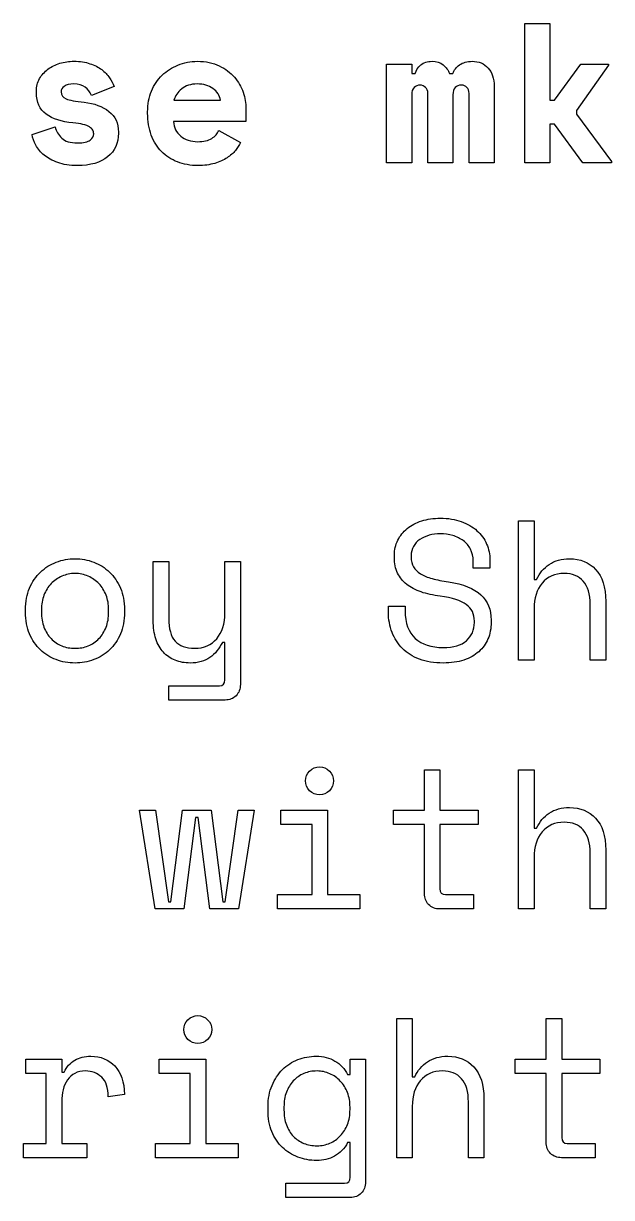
# Model space of a CAD drawing. Extents: x 0 to 841, y 0 to 662.
# Drawn here: x 115.21 to 127.72, y 635.63 to 660.6 of the extents above; entities that cross this region are included whole.
import ezdxf

# ---------------------------------------------------------------- set-up
doc = ezdxf.new("R2010")
doc.units = 0
doc.layers.get('0').update_dxf_attribs({"linetype": 'CONTINUOUS'})

msp = doc.modelspace()

# ---------------------------------------------------------------- linework, layer by layer
at = {"color": 7}
for points in [[(126.404085, 658.968571), (126.505685, 658.968571), (127.064485, 659.739037), (127.648685, 659.739037), (127.648685, 659.713637), (126.971351, 658.752671), (126.971351, 658.676471), (127.716418, 657.664705), (127.716418, 657.639305), (127.106818, 657.639305), (126.505685, 658.460571), (126.404085, 658.460571), (126.404085, 657.639305), (125.870685, 657.639305), (125.870685, 660.602637), (126.404085, 660.602637)], [(116.007029, 659.146371)], [(118.902625, 659.315704)], [(116.303362, 647.309974)], [(121.209789, 644.490575)], [(119.783159, 641.764309), (119.173559, 641.764309), (118.919559, 643.711642), (118.868759, 643.711642), (118.614759, 641.764309), (118.005159, 641.764309), (117.674959, 643.864042), (118.013626, 643.864042), (118.293026, 641.916709), (118.343826, 641.916709), (118.589359, 643.864042), (119.198959, 643.864042), (119.444492, 641.916709), (119.495292, 641.916709), (119.774692, 643.864042), (120.113359, 643.864042)], [(120.608656, 642.069109), (121.345256, 642.069109), (121.345256, 643.559242), (120.684856, 643.559242), (120.684856, 643.864042), (121.675455, 643.864042), (121.675455, 642.069109), (122.361255, 642.069109), (122.361255, 641.764309), (120.608656, 641.764309)], [(118.618992, 639.19891)], [(118.017859, 636.777444), (118.754459, 636.777444), (118.754459, 638.267576), (118.094059, 638.267576), (118.094059, 638.572376), (119.084659, 638.572376), (119.084659, 636.777444), (119.770459, 636.777444), (119.770459, 636.472644), (118.017859, 636.472644)], [(121.451089, 636.726644)]]:
    msp.add_lwpolyline(points, close=True, dxfattribs=at)
for points in [[(123.466152, 659.087104), (123.466152, 657.639305), (122.932752, 657.639305), (122.932752, 659.739037), (123.466152, 659.739037), (123.466152, 659.535837), (123.542352, 659.535837)], [(124.266252, 659.535837), (124.342452, 659.535837)], [(115.482096, 659.129438), (115.482096, 659.154838)], [(117.133095, 659.264904), (116.650495, 659.070171)], [(125.218752, 659.264904), (125.218752, 657.639305)], [(118.407326, 658.972804), (119.397925, 658.972804)], [(124.342452, 659.087104), (124.342452, 657.639305), (123.809052, 657.639305), (123.809052, 659.112504)], [(125.218752, 657.639305), (124.685352, 657.639305), (124.685352, 659.112504)], [(117.848526, 658.697638), (117.848526, 658.723038)], [(119.939792, 658.799238), (119.939792, 658.515604), (118.398859, 658.515604)], [(115.388962, 658.240438), (115.880029, 658.401304)], [(117.226229, 658.291238), (117.226229, 658.265838)], [(119.364059, 658.325104), (119.821259, 658.071105)], [(126.069652, 647.055974), (125.739452, 647.055974), (125.739452, 650.019307), (126.069652, 650.019307), (126.069652, 648.774707), (126.120452, 648.774707)], [(117.967059, 647.902641), (117.967059, 649.155707), (118.297259, 649.155707), (118.297259, 647.944974)], [(119.491059, 648.063507), (119.491059, 649.155707), (119.821259, 649.155707), (119.821259, 646.539508)], [(123.097852, 649.240374), (123.097852, 649.291174)], [(123.453452, 649.278474), (123.453452, 649.253074)], [(125.129852, 649.189574), (125.129852, 649.011774), (124.774252, 649.011774), (124.774252, 649.164174)], [(122.970852, 648.080441), (122.970852, 648.20744), (123.326452, 648.20744), (123.326452, 648.10584)], [(126.069652, 648.148174), (126.069652, 647.055974)], [(127.593651, 648.30904), (127.593651, 647.055974), (127.263451, 647.055974), (127.263451, 648.241307)], [(115.249262, 648.080441), (115.249262, 648.13124)], [(115.587929, 648.13124), (115.587929, 648.080441)], [(117.018795, 648.080441), (117.018795, 648.13124)], [(117.357462, 648.13124), (117.357462, 648.080441)], [(125.155252, 647.911107), (125.155252, 647.860307)], [(124.799652, 647.860307), (124.799652, 647.885707)], [(119.491059, 647.436974), (119.440259, 647.436974)], [(119.491059, 646.641108), (119.491059, 647.436974)], [(119.495292, 646.209308), (118.297259, 646.209308), (118.297259, 646.514108), (119.376759, 646.514108)], [(123.076686, 643.864042), (123.737086, 643.864042), (123.737086, 644.727641), (124.067285, 644.727641), (124.067285, 643.864042), (124.880085, 643.864042), (124.880085, 643.559242), (124.067285, 643.559242), (124.067285, 642.196109)], [(126.069652, 641.764309), (125.739452, 641.764309), (125.739452, 644.727641), (126.069652, 644.727641), (126.069652, 643.483042), (126.120452, 643.483042)], [(123.737086, 642.094509), (123.737086, 643.559242), (123.076686, 643.559242), (123.076686, 643.864042)], [(127.593651, 643.017375), (127.593651, 641.764309), (127.263451, 641.764309), (127.263451, 642.949642)], [(126.069652, 642.856509), (126.069652, 641.764309)], [(124.181585, 642.069109), (124.778485, 642.069109), (124.778485, 641.764309), (124.063052, 641.764309)], [(123.478852, 636.472644), (123.148652, 636.472644), (123.148652, 639.435976), (123.478852, 639.435976), (123.478852, 638.191376), (123.529652, 638.191376)], [(125.667485, 638.572376), (126.327885, 638.572376), (126.327885, 639.435976), (126.658085, 639.435976), (126.658085, 638.572376), (127.470885, 638.572376), (127.470885, 638.267576), (126.658085, 638.267576), (126.658085, 636.904443)], [(116.019729, 637.666443), (116.019729, 636.777444), (116.553129, 636.777444), (116.553129, 636.472644), (115.206929, 636.472644), (115.206929, 636.777444), (115.689529, 636.777444), (115.689529, 638.267576), (115.257729, 638.267576), (115.257729, 638.572376)], [(115.257729, 638.572376), (116.019729, 638.572376), (116.019729, 638.292976), (116.070529, 638.292976)], [(122.103022, 638.242176), (122.153822, 638.242176), (122.153822, 638.572376), (122.484022, 638.572376), (122.484022, 635.956177)], [(126.327885, 636.802844), (126.327885, 638.267576), (125.667485, 638.267576), (125.667485, 638.572376)], [(117.357462, 637.818843), (117.010329, 637.768043)], [(125.002852, 637.72571), (125.002852, 636.472644), (124.672652, 636.472644), (124.672652, 637.657977)], [(120.409689, 637.488643), (120.409689, 637.556377)], [(120.748356, 637.556377), (120.748356, 637.488643)], [(122.153822, 637.49711), (122.153822, 637.54791)], [(123.478852, 637.564843), (123.478852, 636.472644)], [(122.153822, 636.794377), (122.103022, 636.794377)], [(122.153822, 636.057777), (122.153822, 636.794377)], [(126.772385, 636.777444), (127.369285, 636.777444), (127.369285, 636.472644), (126.653851, 636.472644)], [(122.158055, 635.625977), (120.790689, 635.625977), (120.790689, 635.930777), (122.039522, 635.930777)]]:
    msp.add_lwpolyline(points, dxfattribs=at)
for points in [[(115.727629, 659.628971), (115.801007, 659.685415), (115.885673, 659.727749), (115.981629, 659.755971)], [(115.981629, 659.755971), (116.077584, 659.784193), (116.176362, 659.798304), (116.277962, 659.798304)], [(116.277962, 659.798304), (116.410607, 659.798304), (116.524907, 659.781371), (116.620862, 659.747504)], [(116.620862, 659.747504), (116.71964, 659.71646), (116.802895, 659.674126), (116.870629, 659.620504)], [(118.157559, 659.501971), (118.253515, 659.595104), (118.364992, 659.667071), (118.491992, 659.717871)], [(118.491992, 659.717871), (118.621814, 659.771493), (118.760103, 659.798304), (118.906859, 659.798304)], [(118.906859, 659.798304), (119.087481, 659.798304), (119.242703, 659.765848), (119.372525, 659.700937)], [(119.372525, 659.700937), (119.502348, 659.638849), (119.609592, 659.558415), (119.694259, 659.459637)], [(123.542352, 659.535837), (123.559286, 659.612037), (123.597386, 659.674126), (123.656652, 659.722104)], [(123.656652, 659.722104), (123.718741, 659.772904), (123.799174, 659.798304), (123.897952, 659.798304)], [(123.897952, 659.798304), (123.991086, 659.798304), (124.070108, 659.772904), (124.135019, 659.722104)], [(124.135019, 659.722104), (124.19993, 659.674126), (124.243674, 659.612037), (124.266252, 659.535837)], [(124.342452, 659.535837), (124.36503, 659.612037), (124.411597, 659.674126), (124.482152, 659.722104)], [(124.482152, 659.722104), (124.55553, 659.772904), (124.645841, 659.798304), (124.753085, 659.798304)], [(124.753085, 659.798304), (124.894196, 659.798304), (125.007085, 659.750326), (125.091752, 659.654371)], [(125.091752, 659.654371), (125.176419, 659.561237), (125.218752, 659.431415), (125.218752, 659.264904)], [(115.482096, 659.154838), (115.482096, 659.25926), (115.504673, 659.350982), (115.549829, 659.430004)], [(115.549829, 659.430004), (115.594985, 659.509026), (115.654251, 659.575349), (115.727629, 659.628971)], [(116.870629, 659.620504), (116.938362, 659.569704), (116.993395, 659.511849), (117.035729, 659.446937)], [(117.035729, 659.446937), (117.078062, 659.384849), (117.110518, 659.324171), (117.133095, 659.264904)], [(117.928959, 659.163304), (117.985404, 659.295949), (118.061603, 659.408837), (118.157559, 659.501971)], [(119.694259, 659.459637), (119.778925, 659.363682), (119.841014, 659.256438), (119.880525, 659.137904)], [(116.074762, 659.264904), (116.029607, 659.23386), (116.007029, 659.194349), (116.007029, 659.146371)], [(116.007029, 659.146371), (116.007029, 659.078638), (116.042307, 659.029249), (116.112862, 658.998204)], [(116.277962, 659.315704), (116.187651, 659.315704), (116.119918, 659.298771), (116.074762, 659.264904)], [(116.519262, 659.247971), (116.457173, 659.293126), (116.37674, 659.315704), (116.277962, 659.315704)], [(116.650495, 659.070171), (116.625095, 659.146371), (116.581351, 659.205638), (116.519262, 659.247971)], [(117.848526, 658.723038), (117.848526, 658.883904), (117.875337, 659.03066), (117.928959, 659.163304)], [(118.572426, 659.209871), (118.487759, 659.142138), (118.432726, 659.063115), (118.407326, 658.972804)], [(118.902625, 659.315704), (118.767159, 659.315704), (118.657092, 659.280426), (118.572426, 659.209871)], [(119.237059, 659.218338), (119.14957, 659.283249), (119.038092, 659.315704), (118.902625, 659.315704)], [(119.397925, 658.972804), (119.380992, 659.071582), (119.32737, 659.153426), (119.237059, 659.218338)], [(119.880525, 659.137904), (119.920036, 659.022193), (119.939792, 658.909304), (119.939792, 658.799238)], [(123.516952, 659.239504), (123.483086, 659.205638), (123.466152, 659.154838), (123.466152, 659.087104)], [(123.643952, 659.290304), (123.593152, 659.290304), (123.550819, 659.273371), (123.516952, 659.239504)], [(123.758252, 659.243738), (123.727208, 659.274782), (123.689108, 659.290304), (123.643952, 659.290304)], [(123.809052, 659.112504), (123.809052, 659.171771), (123.792119, 659.215515), (123.758252, 659.243738)], [(124.389019, 659.239504), (124.357974, 659.205638), (124.342452, 659.154838), (124.342452, 659.087104)], [(124.524485, 659.290304), (124.468041, 659.290304), (124.422885, 659.273371), (124.389019, 659.239504)], [(124.638785, 659.243738), (124.610563, 659.274782), (124.572463, 659.290304), (124.524485, 659.290304)], [(124.685352, 659.112504), (124.685352, 659.171771), (124.66983, 659.215515), (124.638785, 659.243738)], [(115.689529, 658.672238), (115.55124, 658.77666), (115.482096, 658.92906), (115.482096, 659.129438)], [(116.112862, 658.998204), (116.183418, 658.969982), (116.311829, 658.945993), (116.498095, 658.926238)], [(116.498095, 658.926238), (116.712584, 658.90366), (116.887562, 658.838749), (117.023029, 658.731504)], [(116.256796, 658.490204), (116.019729, 658.50996), (115.83064, 658.570638), (115.689529, 658.672238)], [(117.023029, 658.731504), (117.158495, 658.627082), (117.226229, 658.480327), (117.226229, 658.291238)], [(117.924726, 658.227738), (117.873926, 658.366027), (117.848526, 658.52266), (117.848526, 658.697638)], [(115.880029, 658.401304), (115.902607, 658.310993), (115.949173, 658.231971), (116.019729, 658.164238)], [(116.472695, 658.456338), (116.416251, 658.470449), (116.344284, 658.481738), (116.256796, 658.490204)], [(116.612395, 658.401304), (116.578529, 658.423882), (116.531962, 658.442227), (116.472695, 658.456338)], [(116.680129, 658.333571), (116.66884, 658.358971), (116.646262, 658.381549), (116.612395, 658.401304)], [(118.398859, 658.515604), (118.401681, 658.453516), (118.415792, 658.39566), (118.441192, 658.342038)], [(115.469396, 658.011838), (115.429885, 658.09086), (115.403074, 658.16706), (115.388962, 658.240438)], [(116.019729, 658.164238), (116.093107, 658.096504), (116.204584, 658.062638), (116.354162, 658.062638)], [(116.625095, 658.121904), (116.675895, 658.164238), (116.701295, 658.209393), (116.701295, 658.257371)], [(116.701295, 658.257371), (116.701295, 658.285593), (116.69424, 658.310993), (116.680129, 658.333571)], [(117.226229, 658.265838), (117.226229, 658.056993), (117.150029, 657.890482), (116.997629, 657.766305)], [(118.144859, 657.876371), (118.051726, 657.972327), (117.978348, 658.089449), (117.924726, 658.227738)], [(118.441192, 658.342038), (118.469414, 658.291238), (118.506103, 658.246082), (118.551259, 658.206571)], [(118.551259, 658.206571), (118.599237, 658.169882), (118.652859, 658.140249), (118.712126, 658.117671)], [(118.906859, 658.088038), (119.039503, 658.088038), (119.141103, 658.110616), (119.211659, 658.155771)], [(119.211659, 658.155771), (119.282214, 658.203749), (119.333014, 658.260193), (119.364059, 658.325104)], [(115.647196, 657.800171), (115.570996, 657.865082), (115.511729, 657.935638), (115.469396, 658.011838)], [(116.354162, 658.062638), (116.486807, 658.062638), (116.577118, 658.082393), (116.625095, 658.121904)], [(118.712126, 658.117671), (118.774214, 658.097916), (118.839126, 658.088038), (118.906859, 658.088038)], [(119.715425, 657.901771), (119.67027, 657.845327), (119.611003, 657.793116), (119.537625, 657.745138)], [(119.821259, 658.071105), (119.795859, 658.017482), (119.760581, 657.961038), (119.715425, 657.901771)], [(115.935062, 657.643538), (115.819351, 657.685871), (115.723396, 657.738082), (115.647196, 657.800171)], [(116.354162, 657.580038), (116.190473, 657.580038), (116.050773, 657.601205), (115.935062, 657.643538)], [(116.997629, 657.766305), (116.845229, 657.642127), (116.63074, 657.580038), (116.354162, 657.580038)], [(118.483526, 657.656238), (118.353703, 657.707038), (118.240815, 657.780416), (118.144859, 657.876371)], [(118.915325, 657.580038), (118.757281, 657.580038), (118.613348, 657.605438), (118.483526, 657.656238)], [(119.537625, 657.745138), (119.46707, 657.69716), (119.379581, 657.657649), (119.275159, 657.626605)], [(119.275159, 657.626605), (119.173559, 657.59556), (119.053614, 657.580038), (118.915325, 657.580038)], [(123.368786, 649.85844), (123.456275, 649.928996), (123.559286, 649.982618), (123.677819, 650.019307)], [(123.677819, 650.019307), (123.799174, 650.058818), (123.931819, 650.078573), (124.075752, 650.078573)], [(124.075752, 650.078573), (124.242263, 650.078573), (124.39043, 650.054584), (124.520252, 650.006607)], [(124.520252, 650.006607), (124.652896, 649.958629), (124.764374, 649.893718), (124.854685, 649.811873)], [(123.169819, 649.608673), (123.217797, 649.704629), (123.284119, 649.787884), (123.368786, 649.85844)], [(123.838686, 649.714507), (123.765308, 649.694751), (123.698986, 649.665118), (123.639719, 649.625607)], [(124.071519, 649.748373), (123.989674, 649.748373), (123.912063, 649.737085), (123.838686, 649.714507)], [(124.338219, 649.710273), (124.253552, 649.735673), (124.164652, 649.748373), (124.071519, 649.748373)], [(124.562585, 649.600207), (124.497674, 649.648185), (124.422885, 649.684873), (124.338219, 649.710273)], [(124.854685, 649.811873), (124.944996, 649.732851), (125.01273, 649.638307), (125.057885, 649.52824)], [(123.097852, 649.291174), (123.097852, 649.406885), (123.121841, 649.512718), (123.169819, 649.608673)], [(123.504252, 649.47744), (123.470386, 649.420996), (123.453452, 649.354673), (123.453452, 649.278474)], [(123.639719, 649.625607), (123.583275, 649.586096), (123.538119, 649.536707), (123.504252, 649.47744)], [(124.714985, 649.418173), (124.678296, 649.491551), (124.627496, 649.552229), (124.562585, 649.600207)], [(124.774252, 649.164174), (124.774252, 649.260129), (124.754496, 649.344796), (124.714985, 649.418173)], [(125.057885, 649.52824), (125.105863, 649.420996), (125.129852, 649.308107), (125.129852, 649.189574)], [(115.905429, 649.143007), (116.032429, 649.190985), (116.165073, 649.214974), (116.303362, 649.214974)], [(116.303362, 649.214974), (116.441651, 649.214974), (116.574295, 649.190985), (116.701295, 649.143007)], [(123.165586, 648.910174), (123.12043, 649.003307), (123.097852, 649.113374), (123.097852, 649.240374)], [(123.453452, 649.253074), (123.453452, 649.171229), (123.470386, 649.100674), (123.504252, 649.041407)], [(126.391385, 649.09644), (126.509918, 649.175462), (126.653851, 649.214974), (126.823185, 649.214974)], [(126.823185, 649.214974), (127.051785, 649.214974), (127.23664, 649.138774), (127.377751, 648.986374)], [(115.333929, 648.58844), (115.393196, 648.723907), (115.470807, 648.838207), (115.566762, 648.93134)], [(115.566762, 648.93134), (115.66554, 649.024474), (115.778429, 649.095029), (115.905429, 649.143007)], [(116.303362, 648.901707), (116.204584, 648.901707), (116.111451, 648.881951), (116.023962, 648.84244)], [(116.582762, 648.84244), (116.495273, 648.881951), (116.40214, 648.901707), (116.303362, 648.901707)], [(116.701295, 649.143007), (116.828295, 649.095029), (116.939773, 649.024474), (117.035729, 648.93134)], [(117.035729, 648.93134), (117.134506, 648.838207), (117.212117, 648.723907), (117.268562, 648.58844)], [(123.360319, 648.668874), (123.275652, 648.736607), (123.210741, 648.81704), (123.165586, 648.910174)], [(123.504252, 649.041407), (123.538119, 648.984962), (123.587508, 648.935574), (123.652419, 648.89324)], [(126.120452, 648.774707), (126.185363, 648.910174), (126.275674, 649.017418), (126.391385, 649.09644)], [(126.713118, 648.901707), (126.51274, 648.901707), (126.354696, 648.832563), (126.238985, 648.694274)], [(127.115285, 648.736607), (127.016507, 648.846674), (126.882451, 648.901707), (126.713118, 648.901707)], [(127.377751, 648.986374), (127.521685, 648.836796), (127.593651, 648.611018), (127.593651, 648.30904)], [(115.795362, 648.685807), (115.730451, 648.618074), (115.679651, 648.536229), (115.642962, 648.440274)], [(116.023962, 648.84244), (115.936473, 648.805751), (115.860273, 648.75354), (115.795362, 648.685807)], [(116.811362, 648.685807), (116.746451, 648.75354), (116.670251, 648.805751), (116.582762, 648.84244)], [(116.963762, 648.440274), (116.927073, 648.536229), (116.876273, 648.618074), (116.811362, 648.685807)], [(123.665119, 648.508007), (123.546586, 648.55034), (123.444986, 648.603963), (123.360319, 648.668874)], [(123.652419, 648.89324), (123.720152, 648.853729), (123.803408, 648.819863), (123.902186, 648.79164)], [(123.902186, 648.79164), (124.000963, 648.76624), (124.116674, 648.743663), (124.249319, 648.723907)], [(124.249319, 648.723907), (124.559763, 648.675929), (124.788363, 648.584207), (124.935119, 648.44874)], [(126.238985, 648.694274), (126.126096, 648.558807), (126.069652, 648.376774), (126.069652, 648.148174)], [(127.263451, 648.241307), (127.263451, 648.46144), (127.214062, 648.62654), (127.115285, 648.736607)], [(115.249262, 648.13124), (115.249262, 648.303396), (115.277485, 648.455796), (115.333929, 648.58844)], [(115.642962, 648.440274), (115.606273, 648.34714), (115.587929, 648.244129), (115.587929, 648.13124)], [(117.018795, 648.13124), (117.018795, 648.244129), (117.000451, 648.34714), (116.963762, 648.440274)], [(117.268562, 648.58844), (117.327829, 648.455796), (117.357462, 648.303396), (117.357462, 648.13124)], [(124.071519, 648.419107), (123.921941, 648.438863), (123.786474, 648.468496), (123.665119, 648.508007)], [(124.626085, 648.241307), (124.513196, 648.323152), (124.328341, 648.382418), (124.071519, 648.419107)], [(124.935119, 648.44874), (125.081874, 648.316096), (125.155252, 648.136885), (125.155252, 647.911107)], [(124.799652, 647.885707), (124.799652, 648.040929), (124.741796, 648.159463), (124.626085, 648.241307)], [(115.333929, 647.614774), (115.277485, 647.750241), (115.249262, 647.905463), (115.249262, 648.080441)], [(115.587929, 648.080441), (115.587929, 647.961907), (115.606273, 647.854663), (115.642962, 647.758707)], [(116.963762, 647.758707), (117.000451, 647.854663), (117.018795, 647.961907), (117.018795, 648.080441)], [(117.357462, 648.080441), (117.357462, 647.905463), (117.327829, 647.750241), (117.268562, 647.614774)], [(118.022092, 647.508941), (117.985404, 647.62183), (117.967059, 647.753063), (117.967059, 647.902641)], [(118.297259, 647.944974), (118.297259, 647.724841), (118.342415, 647.563974), (118.432726, 647.462374)], [(119.317492, 647.513174), (119.433203, 647.651463), (119.491059, 647.834907), (119.491059, 648.063507)], [(123.047052, 647.648641), (122.996252, 647.781285), (122.970852, 647.925218), (122.970852, 648.080441)], [(123.326452, 648.10584), (123.326452, 647.846196), (123.397008, 647.651463), (123.538119, 647.521641)], [(115.642962, 647.758707), (115.679651, 647.665574), (115.730451, 647.585141), (115.795362, 647.517407)], [(116.811362, 647.517407), (116.876273, 647.585141), (116.927073, 647.665574), (116.963762, 647.758707)], [(123.267186, 647.305741), (123.17123, 647.404518), (123.097852, 647.518818), (123.047052, 647.648641)], [(124.630319, 647.470841), (124.743208, 647.569618), (124.799652, 647.699441), (124.799652, 647.860307)], [(125.155252, 647.860307), (125.155252, 647.733307), (125.132674, 647.616185), (125.087519, 647.508941)], [(115.566762, 647.276107), (115.470807, 647.369241), (115.393196, 647.48213), (115.333929, 647.614774)], [(115.795362, 647.517407), (115.860273, 647.449674), (115.935062, 647.397463), (116.019729, 647.360774)], [(116.582762, 647.360774), (116.670251, 647.397463), (116.746451, 647.449674), (116.811362, 647.517407)], [(117.268562, 647.614774), (117.212117, 647.48213), (117.135918, 647.369241), (117.039962, 647.276107)], [(118.182959, 647.225307), (118.115226, 647.301507), (118.061603, 647.396052), (118.022092, 647.508941)], [(118.432726, 647.462374), (118.523037, 647.360774), (118.661326, 647.309974), (118.847592, 647.309974)], [(118.847592, 647.309974), (119.04797, 647.309974), (119.204603, 647.377707), (119.317492, 647.513174)], [(119.440259, 647.436974), (119.372525, 647.301507), (119.283625, 647.194263), (119.173559, 647.115241)], [(123.538119, 647.521641), (123.682052, 647.391818), (123.881019, 647.326907), (124.135019, 647.326907)], [(124.135019, 647.326907), (124.355152, 647.326907), (124.520252, 647.374885), (124.630319, 647.470841)], [(125.087519, 647.508941), (125.045185, 647.404518), (124.980274, 647.314207), (124.892785, 647.238007)], [(115.901196, 647.068674), (115.774196, 647.116652), (115.662718, 647.185796), (115.566762, 647.276107)], [(116.019729, 647.360774), (116.107218, 647.326907), (116.201762, 647.309974), (116.303362, 647.309974)], [(116.303362, 647.309974), (116.404962, 647.309974), (116.498095, 647.326907), (116.582762, 647.360774)], [(117.039962, 647.276107), (116.944006, 647.185796), (116.831118, 647.116652), (116.701295, 647.068674)], [(118.432726, 647.055974), (118.33677, 647.092663), (118.253515, 647.149107), (118.182959, 647.225307)], [(123.631252, 647.077141), (123.487319, 647.133585), (123.365963, 647.209785), (123.267186, 647.305741)], [(124.892785, 647.238007), (124.808119, 647.161807), (124.702285, 647.102541), (124.575285, 647.060207)], [(116.303362, 646.996707), (116.162251, 646.996707), (116.028196, 647.020696), (115.901196, 647.068674)], [(116.701295, 647.068674), (116.574295, 647.020696), (116.441651, 646.996707), (116.303362, 646.996707)], [(118.754459, 646.996707), (118.638748, 646.996707), (118.531503, 647.016463), (118.432726, 647.055974)], [(119.173559, 647.115241), (119.063492, 647.036219), (118.923792, 646.996707), (118.754459, 646.996707)], [(124.135019, 646.996707), (123.94593, 646.996707), (123.778008, 647.023519), (123.631252, 647.077141)], [(124.575285, 647.060207), (124.448285, 647.017874), (124.30153, 646.996707), (124.135019, 646.996707)], [(119.376759, 646.514108), (119.452959, 646.514108), (119.491059, 646.556441), (119.491059, 646.641108)], [(119.821259, 646.539508), (119.821259, 646.443552), (119.790214, 646.36453), (119.728125, 646.302441)], [(119.728125, 646.302441), (119.668859, 646.240352), (119.591248, 646.209308), (119.495292, 646.209308)], [(121.209789, 644.490575), (121.209789, 644.572419), (121.238011, 644.641564), (121.294456, 644.698008)], [(121.294456, 644.698008), (121.353722, 644.757275), (121.424278, 644.786908), (121.506122, 644.786908)], [(121.506122, 644.786908), (121.587967, 644.786908), (121.657111, 644.757275), (121.713555, 644.698008)], [(121.713555, 644.698008), (121.772822, 644.641564), (121.802455, 644.572419), (121.802455, 644.490575)], [(121.294456, 644.278908), (121.238011, 644.338175), (121.209789, 644.40873), (121.209789, 644.490575)], [(121.802455, 644.490575), (121.802455, 644.40873), (121.772822, 644.338175), (121.713555, 644.278908)], [(121.506122, 644.194242), (121.424278, 644.194242), (121.353722, 644.222464), (121.294456, 644.278908)], [(121.713555, 644.278908), (121.657111, 644.222464), (121.587967, 644.194242), (121.506122, 644.194242)], [(126.391385, 643.804775), (126.509918, 643.883797), (126.653851, 643.923308), (126.823185, 643.923308)], [(126.823185, 643.923308), (127.051785, 643.923308), (127.23664, 643.847108), (127.377751, 643.694708)], [(126.120452, 643.483042), (126.185363, 643.618508), (126.275674, 643.725753), (126.391385, 643.804775)], [(127.377751, 643.694708), (127.521685, 643.545131), (127.593651, 643.319353), (127.593651, 643.017375)], [(126.238985, 643.402608), (126.126096, 643.267142), (126.069652, 643.085109), (126.069652, 642.856509)], [(126.713118, 643.610042), (126.51274, 643.610042), (126.354696, 643.540897), (126.238985, 643.402608)], [(127.115285, 643.444942), (127.016507, 643.555008), (126.882451, 643.610042), (126.713118, 643.610042)], [(127.263451, 642.949642), (127.263451, 643.169775), (127.214062, 643.334875), (127.115285, 643.444942)], [(124.067285, 642.196109), (124.067285, 642.111442), (124.105385, 642.069109), (124.181585, 642.069109)], [(123.825986, 641.857442), (123.766719, 641.919531), (123.737086, 641.998553), (123.737086, 642.094509)], [(124.063052, 641.764309), (123.967097, 641.764309), (123.888074, 641.795353), (123.825986, 641.857442)], [(118.618992, 639.19891), (118.618992, 639.280754), (118.647214, 639.349898), (118.703659, 639.406343)], [(118.703659, 639.406343), (118.762926, 639.465609), (118.833481, 639.495243), (118.915325, 639.495243)], [(118.915325, 639.495243), (118.99717, 639.495243), (119.066314, 639.465609), (119.122759, 639.406343)], [(119.122759, 639.406343), (119.182025, 639.349898), (119.211659, 639.280754), (119.211659, 639.19891)], [(118.703659, 638.987243), (118.647214, 639.04651), (118.618992, 639.117065), (118.618992, 639.19891)], [(119.211659, 639.19891), (119.211659, 639.117065), (119.182025, 639.04651), (119.122759, 638.987243)], [(118.915325, 638.902576), (118.833481, 638.902576), (118.762926, 638.930799), (118.703659, 638.987243)], [(119.122759, 638.987243), (119.066314, 638.930799), (118.99717, 638.902576), (118.915325, 638.902576)], [(116.070529, 638.292976), (116.124151, 638.408688), (116.200351, 638.493354), (116.299129, 638.546976)], [(116.299129, 638.546976), (116.397907, 638.603421), (116.510795, 638.631643), (116.637795, 638.631643)], [(116.637795, 638.631643), (116.849462, 638.631643), (117.020206, 638.562499), (117.150029, 638.42421)], [(117.150029, 638.42421), (117.279851, 638.285921), (117.348995, 638.084132), (117.357462, 637.818843)], [(120.718722, 638.34801), (120.811856, 638.441143), (120.920511, 638.511699), (121.044689, 638.559676)], [(121.044689, 638.559676), (121.168867, 638.607654), (121.298689, 638.631643), (121.434156, 638.631643)], [(121.434156, 638.631643), (121.586555, 638.631643), (121.7192, 638.597776), (121.832089, 638.530043)], [(121.832089, 638.530043), (121.9478, 638.465132), (122.038111, 638.369176), (122.103022, 638.242176)], [(123.529652, 638.191376), (123.594563, 638.326843), (123.684874, 638.434088), (123.800586, 638.51311)], [(123.800586, 638.51311), (123.919119, 638.592132), (124.063052, 638.631643), (124.232385, 638.631643)], [(124.232385, 638.631643), (124.460985, 638.631643), (124.645841, 638.555443), (124.786952, 638.403043)], [(116.299129, 638.267576), (116.23704, 638.23371), (116.184829, 638.187143), (116.142496, 638.127876)], [(116.527729, 638.318376), (116.44024, 638.318376), (116.36404, 638.301443), (116.299129, 638.267576)], [(116.870629, 638.187143), (116.777495, 638.274632), (116.663195, 638.318376), (116.527729, 638.318376)], [(117.010329, 637.768043), (117.010329, 637.962777), (116.963762, 638.102477), (116.870629, 638.187143)], [(120.494356, 638.009343), (120.5508, 638.14481), (120.625589, 638.257699), (120.718722, 638.34801)], [(121.171689, 638.263343), (121.087022, 638.226654), (121.012233, 638.174443), (120.947322, 638.10671)], [(121.451089, 638.318376), (121.352311, 638.318376), (121.259178, 638.300032), (121.171689, 638.263343)], [(121.722022, 638.25911), (121.637355, 638.298621), (121.547044, 638.318376), (121.451089, 638.318376)], [(121.946389, 638.102477), (121.8843, 638.17021), (121.809511, 638.222421), (121.722022, 638.25911)], [(124.122319, 638.318376), (123.921941, 638.318376), (123.763897, 638.249232), (123.648186, 638.110943)], [(124.524485, 638.153276), (124.425708, 638.263343), (124.291652, 638.318376), (124.122319, 638.318376)], [(124.786952, 638.403043), (124.930885, 638.253465), (125.002852, 638.027688), (125.002852, 637.72571)], [(116.049362, 637.920443), (116.029607, 637.841421), (116.019729, 637.756754), (116.019729, 637.666443)], [(116.142496, 638.127876), (116.100162, 638.06861), (116.069118, 637.999465), (116.049362, 637.920443)], [(120.409689, 637.556377), (120.409689, 637.72571), (120.437911, 637.876699), (120.494356, 638.009343)], [(120.947322, 638.10671), (120.885233, 638.038977), (120.835845, 637.958543), (120.799156, 637.86541)], [(122.098789, 637.856943), (122.0621, 637.952899), (122.0113, 638.034743), (121.946389, 638.102477)], [(123.648186, 638.110943), (123.535297, 637.975477), (123.478852, 637.793443), (123.478852, 637.564843)], [(124.672652, 637.657977), (124.672652, 637.87811), (124.623263, 638.04321), (124.524485, 638.153276)], [(120.799156, 637.86541), (120.765289, 637.772277), (120.748356, 637.669266), (120.748356, 637.556377)], [(122.153822, 637.54791), (122.153822, 637.660799), (122.135478, 637.76381), (122.098789, 637.856943)], [(120.490122, 637.02721), (120.4365, 637.162677), (120.409689, 637.316488), (120.409689, 637.488643)], [(120.748356, 637.488643), (120.748356, 637.37011), (120.765289, 637.264277), (120.799156, 637.171143)], [(122.098789, 637.17961), (122.135478, 637.275566), (122.153822, 637.381399), (122.153822, 637.49711)], [(120.799156, 637.171143), (120.835845, 637.07801), (120.885233, 636.997577), (120.947322, 636.929843)], [(121.946389, 636.93831), (122.0113, 637.006043), (122.0621, 637.086477), (122.098789, 637.17961)], [(120.714489, 636.692777), (120.621356, 636.783088), (120.546567, 636.894566), (120.490122, 637.02721)], [(120.947322, 636.929843), (121.012233, 636.864932), (121.087022, 636.814132), (121.171689, 636.777444)], [(121.726255, 636.781677), (121.810922, 636.818366), (121.8843, 636.870577), (121.946389, 636.93831)], [(121.044689, 636.485344), (120.920511, 636.533321), (120.810445, 636.602466), (120.714489, 636.692777)], [(121.171689, 636.777444), (121.256356, 636.743577), (121.349489, 636.726644), (121.451089, 636.726644)], [(121.451089, 636.726644), (121.549867, 636.726644), (121.641589, 636.744988), (121.726255, 636.781677)], [(122.103022, 636.794377), (122.035289, 636.667377), (121.942155, 636.571421), (121.823622, 636.50651)], [(126.416785, 636.565777), (126.357518, 636.627866), (126.327885, 636.706888), (126.327885, 636.802844)], [(126.658085, 636.904443), (126.658085, 636.819777), (126.696185, 636.777444), (126.772385, 636.777444)], [(121.442622, 636.413377), (121.301511, 636.413377), (121.168867, 636.437366), (121.044689, 636.485344)], [(121.823622, 636.50651), (121.707911, 636.444421), (121.580911, 636.413377), (121.442622, 636.413377)], [(126.653851, 636.472644), (126.557896, 636.472644), (126.478874, 636.503688), (126.416785, 636.565777)], [(122.039522, 635.930777), (122.115722, 635.930777), (122.153822, 635.97311), (122.153822, 636.057777)], [(122.484022, 635.956177), (122.484022, 635.860222), (122.452977, 635.781199), (122.390889, 635.71911)], [(122.390889, 635.71911), (122.331622, 635.657022), (122.254011, 635.625977), (122.158055, 635.625977)]]:
    msp.add_open_spline(points, degree=3, dxfattribs=at)

doc.saveas('drawing.dxf')
